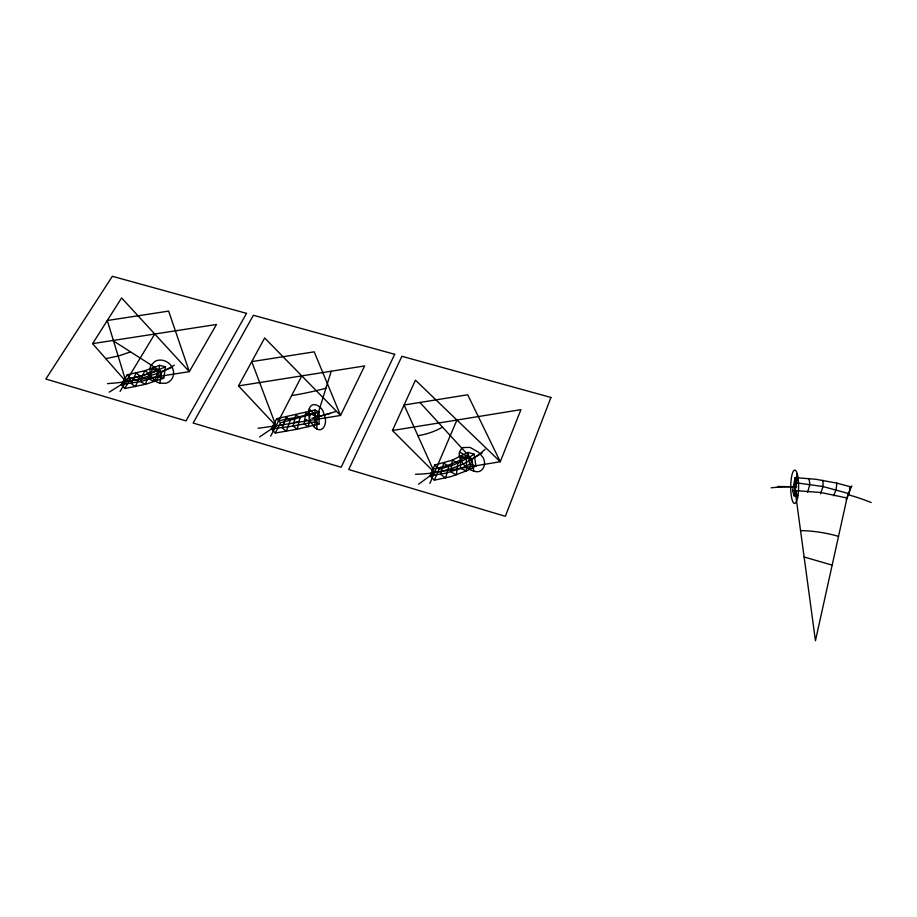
<?xml version="1.0" encoding="UTF-8"?>
<svg xmlns="http://www.w3.org/2000/svg" width="917" height="917" viewBox="0 0 917 917"><rect width="100%" height="100%" fill="white"/><g stroke="black" fill="none" stroke-linecap="round" stroke-linejoin="round"><path stroke-width="1.38" d="M319.024 424.067L319.173 412.146L314.99 410.014L276.716 418.702L271.421 428.938L275.26 433.042L297.257 429.202L319.024 424.067L314.818 421.912L292.385 426.164L271.421 428.938M316.835 429.007L316.995 417.017L309.212 408.959C311.746 400.167 322.383 406.506 323.598 412.845A33.15 27.074 -11.8 0 1 324.847 416.616C326.991 421.866 324.16 432.572 316.835 429.007A12.976 10.637 -9.9 0 1 313.992 426.772L310.324 421.098A32.852 26.857 -8.7 0 1 309.098 417.212L308.639 412.742A23.085 18.856 -9.3 0 1 308.708 411.527L308.765 411.045A17.056 13.927 -9.6 0 1 309.212 408.959M314.818 421.912L314.99 410.014M796.403 495.891L794.076 495.868L792.597 490.618L795.142 477.631L815.992 479.293L836.831 483.121L836.121 489.689L833.61 495.799M149.872 368.749L150.193 373.838A21.469 16.609 -15.8 0 0 152.36 378.136L155.924 381.449A14.947 11.577 -16.1 0 0 159.867 383.191L165.53 383.283A8.402 6.522 -16.3 0 0 168.797 381.942C173.061 379.397 174.631 373.723 172.946 369.173A21.664 16.747 -16.7 0 0 171.227 365.826C168.224 361.527 162.55 359.051 157.403 360.438A8.333 6.43 -16.2 0 0 154.916 361.447L151.202 365.058A13.984 10.809 -16.1 0 0 149.884 368.749L161.656 371.729A76.535 57.347 -15.8 0 0 174.413 365.172M163.73 378.182L165.484 366.811L159.592 365.321L144.657 370.755L127.211 374.812L121.308 384.544L124.712 388.441L126.718 388.155L145.906 384.2L163.73 378.182L157.804 376.681L140.461 381.587L121.308 384.544M159.879 383.168L161.656 371.729L112.768 340.516M157.804 376.681L159.592 365.321M847.457 495.959L815.454 640.708L794.615 486.767L797.194 473.665M794.076 495.868L796.655 482.858L795.142 477.631M846.162 499.811L849.039 493.69L850.552 486.847L836.831 483.121M469.332 469.206L465.653 466.512A25.607 21.538 0.3 0 1 461.881 462.111L459.371 455.852A13.514 11.394 -0.5 0 1 459.486 452.012L461.423 448.791A6.522 5.491 -1 0 1 463.372 447.565L470.02 447.393L478.307 452.092A25.848 21.928 -1.5 0 1 481.333 455.474C487.97 461.549 483.74 474.937 473.757 471.074A16.804 14.179 -0.1 0 1 469.344 469.195L471.877 459.165A85.671 70.219 -3.8 0 0 485.127 449.296M807.659 492.269L809.849 484.256L809.023 478.502M313.969 426.795L331.22 371.225M820.52 493.827L823.03 486.537L822.962 480.325M797.641 497.358L794.615 486.767L798.077 478.044M434.36 480.164L438.956 469.355L453.984 464.77L467.372 458.385A82.564 67.686 -3.9 0 0 474.078 454.087L475.957 465.939A95.311 78.094 -3.8 0 1 466.478 470.868L451.015 476.576L434.36 480.164L430.05 475.843L434.658 465.068L452.368 460.116L467.83 452.436L474.078 454.087M429.89 483.431L456.93 420.043M392.453 430.497L415.447 380.154L500.281 461.732L520.925 409.658L392.453 430.497L434.509 472.587L500.281 461.732L467.704 394.768L404.099 405.005L434.509 472.587L437.077 472.14M849.394 489.311L850.552 486.847M847.767 494.584L851.847 485.895M275.26 433.042L280.556 422.771L319.173 412.146M270.675 436.148L301.796 375.878M238.5 385.897L264.669 337.972L340.551 415.458L364.634 365.94L238.5 385.897L275.994 425.843L340.551 415.458L314.21 351.83L251.751 361.63L275.994 425.843L259.58 436.939M155.924 381.449L161.656 371.729L158.377 373.081M120.035 391.41L154.755 334.029M124.712 388.441L130.615 378.664L152.176 372.554M92.606 343.634L121.606 297.945L189.326 371.649L216.481 324.48L92.606 343.634L125.961 381.598L189.326 371.649L168.636 311.104L107.289 320.514L125.961 381.598L109.226 392.167M418.496 484.256L434.509 472.587A105.054 85.407 -4 0 1 415.458 474.261M459.371 455.852L471.877 459.165L482.159 452.929M475.957 465.939L469.676 464.266L464.002 467.005A90.072 73.784 -3.8 0 1 460.483 468.484L445.719 473.161L430.05 475.843M165.484 366.811L151.637 372.841M158.87 369.952L152.635 372.474M161.839 371.649L171.525 367.488M130.535 351.864L118.912 355.853L105.776 358.627M158.217 373.139L138.845 379.099A128.197 94.061 -15.3 0 1 129.159 381.071L125.961 381.598A149.758 108.985 -15 0 1 114.545 383.054L107.53 383.627M151.133 373.024L138.318 376.853L124.265 379.661M336 411.504L317.912 416.776M318.6 411.859L298.644 416.891L278.63 420.731M317.339 416.926L330.487 413.407M315.402 417.441L314.153 417.762M313.992 417.808L313.327 417.98M440.882 467.349L432.939 469.091M312.537 418.186L311.895 418.347M306.84 419.608L305.544 419.917M299.229 421.373L297.979 421.648M297.91 421.671L297.257 421.809M296.363 422.003L295.423 422.21M294.323 422.439L293.406 422.634M284.442 424.388L283.651 424.537M282.138 424.8L281.141 424.984M276.315 425.797L258.113 428.262M792.597 490.618L794.225 490.549M795.131 490.572L820.967 492.521L847.01 498M777.754 486.491L794.615 486.767M796.655 482.858L823.03 486.537L849.039 493.69M804.117 556.986L832.166 565.136M308.639 412.742L316.995 417.017M459.52 452.024L471.877 459.165L473.757 471.074M434.658 465.068L438.956 469.355M276.716 418.702L280.556 422.771M419.929 402.46L471.877 459.165M127.211 374.812L130.615 378.664M467.83 452.436L469.676 464.266M800.541 530.599A132.839 111.301 28 0 1 838.528 536.342M771.243 487.787A190.151 159.398 28.2 0 1 796.713 486.812M848.007 494.653A190.151 159.398 28.2 0 1 871.15 502.527M471.934 459.222A90.645 74.151 -3.9 0 1 437.065 472.072M442.521 427.116A60.407 49.094 -4.5 0 1 417.911 435.678M468.312 455.279A78.942 64.775 -4 0 1 440.859 467.28M325.913 388.235A254.571 184.317 -9.1 0 1 291.629 395.594M309.9 415.057L308.479 426.714L304.249 424.055L305.693 412.432L309.9 415.057M457.904 463.154L456.311 474.903L450.751 471.831L452.368 460.116L457.904 463.154M299.997 417.9L297.257 429.202L293.073 426.05L295.824 414.782L299.997 417.9M157.862 370.33L154.824 381.518L149.391 379.363L152.463 368.198L157.862 370.33M448.745 466.638L445.57 478.009L440.573 474.284L443.771 462.947L448.745 466.638M290.265 420.456L286.242 431.299L282.184 427.654L286.23 416.868L290.265 420.456M550.934 397.462L505.347 516.317L348.735 469.527L401.887 356.289L550.934 397.462M149.471 373.506L145.299 384.361L140.461 381.587L144.657 370.755L149.471 373.506M394.688 354.294L341.17 467.269L193.143 423.035L253.367 315.253L394.688 354.294M140.37 376.291L135.223 386.676L131.062 383.317L136.22 372.967L140.37 376.291M246.535 313.362L185.991 420.892L45.85 379.019L112.344 276.292L246.535 313.362M466.363 458.958L460.414 456.597L460.483 468.484L466.478 470.868L466.363 458.958M797.973 495.455A16.701 3.943 -89.6 0 0 794.867 470.077A16.701 3.943 -89.6 0 0 791.153 494.779A16.701 3.943 -89.6 0 0 797.973 495.455"/></g></svg>
